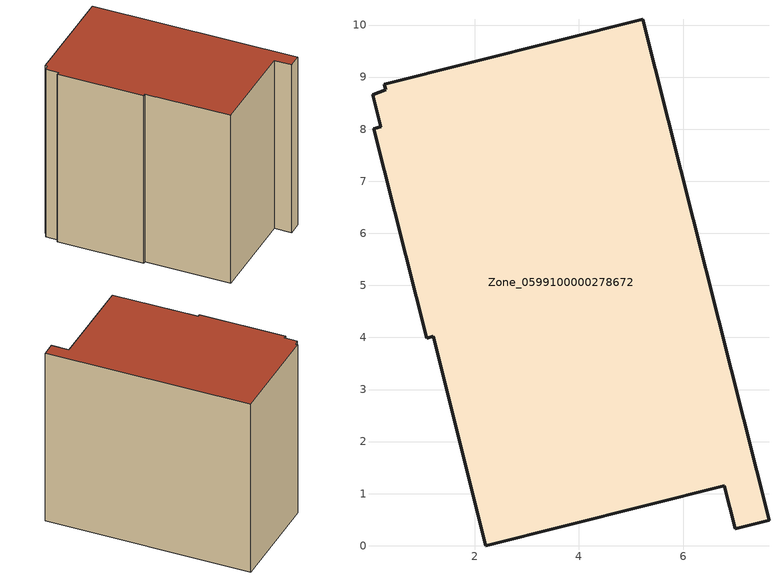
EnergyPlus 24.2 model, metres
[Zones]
Zone_0599100000278672
 floor ground (C_G): 0.19,8.04 0.04,8.66 0.28,8.76 0.26,8.87 5.23,10.11 7.65,0.49 7,0.33 6.79,1.15 2.21,0 1.2,4.02 1.07,3.99 0.06,8.01 z0
 wall outside (C_F): 0.06,8.01 1.07,3.99 1.2,4.02 2.21,0 6.79,1.15 7,0.33 7.65,0.49 5.23,10.11 0.26,8.87 0.28,8.76 0.04,8.66 0.19,8.04 0.06,8.01 z0:8.92
 roof outside (C_R): 0.04,8.66 0.19,8.04 0.06,8.01 1.07,3.99 1.2,4.02 2.21,0 6.79,1.15 7,0.33 7.65,0.49 5.23,10.11 0.26,8.87 0.28,8.76 z8.92
[BUILDING]
Pand.0599100000278672: North Axis=0; Terrain=City; Loads Convergence Tolerance Value=0.04; Temperature Convergence Tolerance Value=0.4; Solar Distribution=FullExterior; Maximum Number of Warmup Days=25; Minimum Number of Warmup Days=1
[Site:Location]
Rotterdam.The.Hague.AP_ZH_NLD Design_Conditions: Latitude=51.96; Longitude=4.45; Time Zone=1; Elevation=-4.5
[SITE:GROUNDTEMPERATURE:BUILDINGSURFACE]
18, 18, 18, 18, 18, 18, 18, 18, 18, 18, 18, 18
[MATERIAL] Thermal Absorptance=0.9; Solar Absorptance=0.7; Visible Absorptance=0.7
Name | Roughness | Thickness | Conductivity | Density | Specific Heat
G.TI.1975-1991 | MediumSmooth | 0.15 | 0.288461 | 540 | 1210
F.TI.1975-1991 | Rough | 0.3 | 0.230769 | 1920 | 840
R.TI.1975-1991 | MediumRough | 0.2 | 0.153846 | 1500 | 1000
[CONSTRUCTION]
C_G: G.TI.1975-1991
C_F: F.TI.1975-1991
C_R: R.TI.1975-1991
[ZONE]
Zone_0599100000278672: Type=1; Multiplier=1; Ceiling Height=Autocalculate; Volume=Autocalculate; Floor Area=autocalculate; Part of Total Floor Area=Yes
[ZONEINFILTRATION:DESIGNFLOWRATE]
Infil_Zone_0599100000278672: Zone or ZoneList or Space or SpaceList=Zone_0599100000278672; Schedule=AlwaysOn; Design Flow Rate Calculation Method=Flow/Area; Flow Rate per Floor Area=0.003; Constant Term Coefficient=1; Temperature Term Coefficient=0; Velocity Term Coefficient=0; Velocity Squared Term Coefficient=0
[HVACTEMPLATE:ZONE:IDEALLOADSAIRSYSTEM]
Zone_0599100000278672: Maximum Heating Supply Air Temperature=50; Minimum Cooling Supply Air Temperature=13; Maximum Heating Supply Air Humidity Ratio=0.0156; Minimum Cooling Supply Air Humidity Ratio=0.0077; Heating Limit=NoLimit; Cooling Limit=NoLimit; Dehumidification Control Type=ConstantSensibleHeatRatio; Cooling Sensible Heat Ratio=0.7; Dehumidification Setpoint=60; Humidification Control Type=None; Humidification Setpoint=30; Outdoor Air Method=None; Outdoor Air Flow Rate per Person=0.00944; Outdoor Air Flow Rate per Zone Floor Area=0; Outdoor Air Flow Rate per Zone=0; Demand Controlled Ventilation Type=None; Outdoor Air Economizer Type=NoEconomizer; Heat Recovery Type=None; Sensible Heat Recovery Effectiveness=0.7; Latent Heat Recovery Effectiveness=0.65
[ZONECONTROL:THERMOSTAT]
ThermostatControl_Zone_0599100000278672: Zone or ZoneList=Zone_0599100000278672; Control Type Schedule=DualSetpointControlType; Control 1=Thermostat_Zone_0599100000278672; Temperature Difference Between Cutout And Setpoint=0
[THERMOSTATSETPOINT:DUALSETPOINT]
Thermostat_Zone_0599100000278672: Heating Setpoint Temperature Schedule=HeatingSetpoint_Zone_0599100000278672; Cooling Setpoint Temperature Schedule=CoolingSetpoint_Zone_0599100000278672
[SCHEDULE:COMPACT]
HeatingSetpoint_Zone_0599100000278672: Through: 12/31, For: AllDays, Until: 24:00, 21
CoolingSetpoint_Zone_0599100000278672: Through: 12/31, For: AllDays, Until: 24:00, 24
DualSetpointControlType: Through: 12/31, For: AllDays, Until: 24:00, 4
AlwaysOn: Through: 12/31, For: AllDays, Until: 24:00, 1
